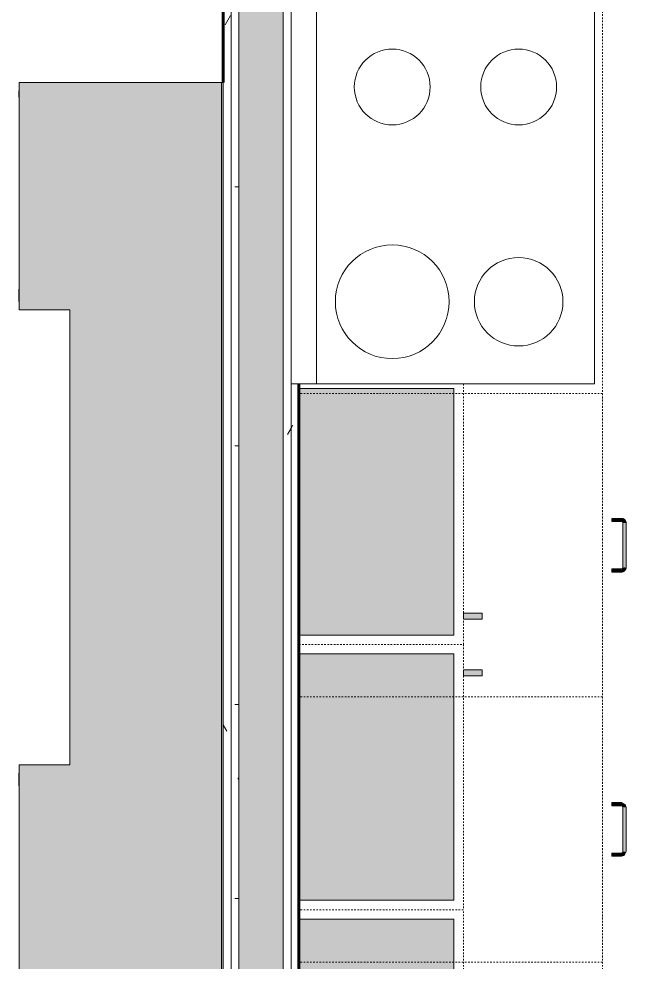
# Model space of a CAD drawing. Header units: inches. Extents: x -4169 to -1846, y 9706 to 12377.
# Drawn here: x -2935.5 to -2887.4, y 11330.7 to 11405.3 of the extents above; entities that cross this region are included whole.
import ezdxf

# ---------------------------------------------------------------- set-up
doc = ezdxf.new("R2010")
doc.units = ezdxf.units.IN
doc.header["$MEASUREMENT"] = 0
doc.linetypes.add('Dash', pattern=[0.25, 0.125, -0.125])
for name, color, linetype, lineweight in [('0-1', 7, 'Continuous', 5), ('0-2', 7, 'Continuous', 18), ('A-WALL', 113, 'Continuous', 18), ('A-WALL-PATT-4', 111, 'Continuous', 9), ('I-FURN-1', 250, 'Continuous', 9), ('I-FURN-3', 55, 'Continuous', 9), ('I-WALL-3', 2, 'Continuous', 60), ('Q-CASE', 31, 'Continuous', 9), ('Q-CASE-1', 9, 'Continuous', 9), ('Q-CASE-3', 250, 'Continuous', 9), ('Q-CASE-4', 250, 'Dash', 9), ('Q-CASE-HDLN-1', 250, 'Dash', 9), ('Q-CASE-HDLN-2', 31, 'Continuous', 9), ('Q-SPCQ-1', 250, 'Continuous', 9)]:
    doc.layers.add(name, color=color, linetype=linetype, lineweight=lineweight)
pattern_1 = [(0, (0, 0), (20.48, 5.12), [0.845, -14.515, 0.845, -14.515, -81.92]), (0, (0, 0), (20.48, 5.12), [-30.72, 0.845, -29.875, 0.845, -14.515, -35.84]), (0, (0, 0), (20.48, 5.12), [-76.8, 0.845, -9.395, 0.845, -24.755]), (120, (7.68, 2.56), (-14.67405, 15.1762003), [0.845, -14.515, 0.845, -14.515, -81.92]), (120, (7.68, 2.56), (-14.67405, 15.1762003), [-30.72, 0.845, -29.875, 0.845, -14.515, -35.84]), (120, (7.68, 2.56), (-14.67405, 15.1762003), [-76.8, 0.845, -9.395, 0.845, -24.755]), (240, (10.24, 12.8), (-5.80595, -20.2962003), [0.845, -14.515, 0.845, -14.515, -81.92]), (240, (10.24, 12.8), (-5.80595, -20.2962003), [-30.72, 0.845, -29.875, 0.845, -14.515, -35.84]), (240, (10.24, 12.8), (-5.80595, -20.2962003), [-76.8, 0.845, -9.395, 0.845, -24.755])]

# ---------------------------------------------------------------- blocks, each defined once
blk = doc.blocks.new('Entertainment_Center_14771 - Entertainment_Center_14771-1372851-ENLARGED RCP - 2ND FLOOR PLAN')
at = {"layer": 'I-FURN-3'}
for points in [[(-36, 10), (-36, -6), (36, -6), (36, 10), (18, 10), (18, 6), (-18, 6), (-18, 10), (-35, 10)], [(-35.339, 10.031), (-35.311, 10), (-34.85, 10), (-34.85, 10.031), (-35.313, 10.031)], [(-19.657, 10.032), (-19.657, 10), (-18.663, 10), (-18.663, 10.032), (-19, 10.032)], [(18.663, 10.032), (18.663, 10), (19.657, 10), (19.657, 10.032), (19, 10.032)], [(34.85, 10), (35.339, 10), (35.313, 10.031), (34.85, 10.031)], [(-36, -6.125), (36, -6.125), (36, -6), (-36, -6)]]:
    blk.add_hatch(color=256, dxfattribs=at).paths.add_polyline_path(points, flags=0)
at = {"layer": 'I-FURN-1'}
for p, q in [((-36, -6), (-36, 10)), ((-36, 10), (-18, 10)), ((-35.339, 10), (-35.339, 10.031)), ((-35.339, 10.031), (-34.85, 10.031)), ((-34.85, 10.031), (-34.85, 10)), ((-19.657, 10), (-19.657, 10.032)), ((-19.657, 10.032), (-18.663, 10.032)), ((-18.663, 10.032), (-18.663, 10)), ((-18, 10), (-18, 6)), ((18, 6), (18, 10)), ((18, 10), (36, 10)), ((18.663, 10.032), (19.657, 10.032)), ((18.663, 10), (18.663, 10.032)), ((19.657, 10.032), (19.657, 10)), ((34.85, 10), (34.85, 10.031)), ((34.85, 10.031), (35.339, 10.031)), ((35.339, 10.031), (35.339, 10)), ((36, 10), (36, -6)), ((-18, 6), (18, 6)), ((36, -6), (-36, -6)), ((-36, -6.125), (-36, -6)), ((36, -6), (-36, -6)), ((-36, -6.125), (36, -6.125)), ((36, -6.125), (36, -6))]:
    blk.add_line(p, q, dxfattribs=at)
blk = doc.blocks.new('Range - 24_ x 30_-2320547-ENLARGED RCP - 2ND FLOOR PLAN')
at = {"layer": 'Q-SPCQ-1'}
for p, q in [((30, 24), (0, 24)), ((0, 24), (0, 0)), ((30, 0), (30, 24)), ((0, 22), (30, 22)), ((0, 0), (30, 0))]:
    blk.add_line(p, q, dxfattribs=at)
for centre, radius, start, end in [((6.5, 16), 4.5, 360, 180), ((23.5, 16), 3, 360, 180), ((6.5, 16), 4.5, 180, 360), ((23.5, 16), 3, 180, 0), ((6.5, 6), 3.5, 360, 180), ((23.5, 6), 3, 360, 180), ((6.5, 6), 3.5, 180, 0), ((23.5, 6), 3, 180, 360)]:
    blk.add_arc(centre, radius, start, end, dxfattribs=at)
blk = doc.blocks.new('OD_CW_Countertop - OD_CW_Countertop-2380507-ENLARGED RCP - 2ND FLOOR PLAN')
at = {"layer": 'Q-CASE-HDLN-1'}
for p, q in [((0.738, -24), (0.738, 0)), ((0.738, 0), (130.706, 0))]:
    blk.add_line(p, q, dxfattribs=at)
blk = doc.blocks.new('Drawer_Base_Cabinet_3_drawer_12205 - 24_-2349166-ENLARGED RCP - 2ND FLOOR PLAN')
at = {"layer": 'Q-CASE'}
for points in [[(-1.383, -24.75), (-1.371, -25.5), (-1.142, -25.5), (-1.154, -24.75), (-1.371, -24.75)], [(2.617, -25.5), (2.858, -25.5), (2.846, -24.75), (2.617, -24.75)], [(-1.351, -25.5), (-1.31, -25.687), (-1.277, -25.765), (-1.125, -25.828), (-1.012, -25.812), (-1.032, -25.642), (-1.2, -25.5), (-1.325, -25.5)], [(-1.154, -25.5), (-1.062, -25.611), (-1.025, -25.629), (-1.142, -25.512)], [(-1.012, -25.625), (-1.012, -25.875), (2.488, -25.858), (2.488, -25.625), (2.229, -25.625)], [(2.488, -25.75), (2.488, -25.838), (2.641, -25.811), (2.76, -25.747), (2.816, -25.613), (2.8, -25.5), (2.649, -25.5), (2.488, -25.687), (2.488, -25.718)], [(2.488, -25.642), (2.599, -25.55), (2.617, -25.512), (2.5, -25.629)]]:
    blk.add_hatch(color=256, dxfattribs=at).paths.add_polyline_path(points, flags=0)
at = {"layer": 'Q-CASE-HDLN-1'}
for p, q in [((12.738, 0), (-11.262, 0)), ((-11.262, -24), (-11.262, 0)), ((12.738, -24), (12.738, 0)), ((12.738, -24), (-11.262, -24))]:
    blk.add_line(p, q, dxfattribs=at)
at = {"layer": 'Q-CASE-HDLN-2'}
for p, q in [((-1.387, -25.5), (-1.387, -24.75)), ((-1.387, -24.75), (-1.383, -24.75)), ((-1.137, -24.75), (-1.387, -24.75)), ((-1.387, -25.5), (-1.387, -24.75)), ((-1.387, -24.75), (-1.383, -24.75)), ((-1.383, -24.75), (-1.387, -24.75)), ((-1.387, -25.5), (-1.387, -24.75)), ((-1.387, -24.75), (-1.383, -24.75)), ((-1.383, -24.75), (-1.387, -24.75)), ((-1.142, -24.75), (-1.137, -24.75)), ((-1.142, -24.75), (-1.137, -24.75)), ((-1.137, -24.75), (-1.142, -24.75)), ((-1.142, -24.75), (-1.137, -24.75)), ((-1.137, -24.75), (-1.142, -24.75)), ((-1.137, -24.75), (-1.137, -25.5)), ((-1.137, -24.75), (-1.137, -25.5)), ((-1.137, -24.75), (-1.137, -25.5)), ((2.613, -25.5), (2.613, -24.75)), ((2.863, -24.75), (2.613, -24.75)), ((2.613, -24.75), (2.617, -24.75)), ((2.613, -25.5), (2.613, -24.75)), ((2.617, -24.75), (2.613, -24.75)), ((2.613, -24.75), (2.617, -24.75)), ((2.613, -25.5), (2.613, -24.75)), ((2.617, -24.75), (2.613, -24.75)), ((2.613, -24.75), (2.617, -24.75)), ((2.858, -24.75), (2.863, -24.75)), ((2.863, -24.75), (2.858, -24.75)), ((2.858, -24.75), (2.863, -24.75)), ((2.863, -24.75), (2.858, -24.75)), ((2.858, -24.75), (2.863, -24.75)), ((2.863, -24.75), (2.863, -25.5)), ((2.863, -24.75), (2.863, -25.5)), ((2.863, -24.75), (2.863, -25.5)), ((-1.012, -25.625), (2.488, -25.625)), ((2.488, -25.875), (-1.012, -25.875))]:
    blk.add_line(p, q, dxfattribs=at)
at = {"layer": 'Q-CASE-HDLN-2', "flags": 128}
for points in [[(-1.012, -25.875), (-1.027, -25.875), (-1.042, -25.874), (-1.057, -25.872), (-1.072, -25.87), (-1.087, -25.868), (-1.101, -25.864), (-1.116, -25.86), (-1.13, -25.856), (-1.144, -25.851), (-1.158, -25.845), (-1.172, -25.839), (-1.185, -25.833), (-1.199, -25.825), (-1.211, -25.818), (-1.224, -25.81), (-1.236, -25.801), (-1.248, -25.792), (-1.26, -25.782), (-1.271, -25.772), (-1.281, -25.761), (-1.292, -25.75), (-1.301, -25.739), (-1.311, -25.727), (-1.319, -25.715), (-1.328, -25.703), (-1.336, -25.69), (-1.343, -25.677), (-1.35, -25.663), (-1.356, -25.65), (-1.362, -25.636), (-1.367, -25.622), (-1.372, -25.608), (-1.376, -25.593), (-1.379, -25.578), (-1.382, -25.564), (-1.384, -25.549), (-1.386, -25.534), (-1.387, -25.519), (-1.387, -25.504), (-1.387, -25.5)], [(-1.292, -25.75), (-1.301, -25.739), (-1.311, -25.727), (-1.319, -25.715), (-1.328, -25.703), (-1.336, -25.69), (-1.343, -25.677), (-1.35, -25.663), (-1.356, -25.65), (-1.362, -25.636), (-1.367, -25.622), (-1.372, -25.608), (-1.376, -25.593), (-1.379, -25.578), (-1.382, -25.564), (-1.384, -25.549), (-1.386, -25.534), (-1.387, -25.519), (-1.387, -25.504), (-1.387, -25.5)], [(-1.292, -25.75), (-1.301, -25.739), (-1.311, -25.727), (-1.319, -25.715), (-1.328, -25.703), (-1.336, -25.69), (-1.343, -25.677), (-1.35, -25.663), (-1.356, -25.65), (-1.362, -25.636), (-1.367, -25.622), (-1.372, -25.608), (-1.376, -25.593), (-1.379, -25.578), (-1.382, -25.564), (-1.384, -25.549), (-1.386, -25.534), (-1.387, -25.519), (-1.387, -25.504), (-1.387, -25.5)], [(-1.012, -25.875), (-1.027, -25.875), (-1.042, -25.874), (-1.057, -25.872), (-1.072, -25.87), (-1.087, -25.868), (-1.101, -25.864), (-1.116, -25.86), (-1.13, -25.856), (-1.144, -25.851), (-1.158, -25.845), (-1.172, -25.839), (-1.185, -25.833), (-1.199, -25.825), (-1.211, -25.818), (-1.224, -25.81), (-1.236, -25.801), (-1.248, -25.792), (-1.26, -25.782), (-1.271, -25.772)], [(-1.012, -25.875), (-1.027, -25.875), (-1.042, -25.874), (-1.057, -25.872), (-1.072, -25.87), (-1.087, -25.868), (-1.101, -25.864), (-1.116, -25.86), (-1.13, -25.856), (-1.144, -25.851), (-1.158, -25.845), (-1.172, -25.839), (-1.185, -25.833), (-1.199, -25.825), (-1.211, -25.818), (-1.224, -25.81), (-1.236, -25.801), (-1.248, -25.792), (-1.26, -25.782), (-1.271, -25.772)], [(-1.137, -25.5), (-1.137, -25.505), (-1.137, -25.51), (-1.136, -25.515), (-1.136, -25.52), (-1.135, -25.525), (-1.134, -25.53), (-1.132, -25.535), (-1.131, -25.539), (-1.129, -25.544), (-1.127, -25.549), (-1.125, -25.553), (-1.123, -25.558), (-1.121, -25.562), (-1.118, -25.566), (-1.115, -25.571), (-1.113, -25.575), (-1.109, -25.579), (-1.106, -25.582), (-1.103, -25.586), (-1.099, -25.59), (-1.096, -25.593), (-1.092, -25.596), (-1.088, -25.599), (-1.084, -25.602), (-1.08, -25.605), (-1.076, -25.608), (-1.071, -25.61), (-1.067, -25.613), (-1.062, -25.615), (-1.058, -25.617), (-1.053, -25.618), (-1.048, -25.62), (-1.043, -25.621), (-1.038, -25.622), (-1.034, -25.623), (-1.029, -25.624), (-1.024, -25.624), (-1.019, -25.625), (-1.014, -25.625), (-1.012, -25.625)], [(-1.137, -25.5), (-1.137, -25.505), (-1.137, -25.51)], [(-1.137, -25.5), (-1.137, -25.505), (-1.137, -25.51)], [(-1.024, -25.624), (-1.019, -25.625), (-1.014, -25.625)], [(-1.024, -25.624), (-1.019, -25.625), (-1.014, -25.625)], [(2.863, -25.5), (2.862, -25.515), (2.862, -25.53), (2.86, -25.545), (2.858, -25.56), (2.855, -25.575), (2.852, -25.589), (2.848, -25.604), (2.844, -25.618), (2.839, -25.632), (2.833, -25.646), (2.827, -25.66), (2.82, -25.673), (2.813, -25.686), (2.805, -25.699), (2.797, -25.712), (2.788, -25.724), (2.779, -25.736), (2.77, -25.747), (2.76, -25.758), (2.749, -25.769), (2.738, -25.779), (2.727, -25.789), (2.715, -25.798), (2.703, -25.807), (2.69, -25.816), (2.678, -25.823), (2.664, -25.831), (2.651, -25.838), (2.637, -25.844), (2.624, -25.85), (2.61, -25.855), (2.595, -25.859), (2.581, -25.863), (2.566, -25.867), (2.551, -25.87), (2.537, -25.872), (2.522, -25.873), (2.507, -25.875), (2.492, -25.875), (2.488, -25.875)], [(2.488, -25.625), (2.493, -25.625), (2.498, -25.625), (2.503, -25.624), (2.508, -25.623), (2.513, -25.623), (2.517, -25.621), (2.522, -25.62), (2.527, -25.619), (2.532, -25.617), (2.536, -25.615), (2.541, -25.613), (2.545, -25.611), (2.55, -25.608), (2.554, -25.606), (2.558, -25.603), (2.562, -25.6), (2.566, -25.597), (2.57, -25.594), (2.574, -25.591), (2.577, -25.587), (2.581, -25.583), (2.584, -25.58), (2.587, -25.576), (2.59, -25.572), (2.593, -25.568), (2.596, -25.563), (2.598, -25.559), (2.6, -25.554), (2.602, -25.55), (2.604, -25.545), (2.606, -25.541), (2.607, -25.536), (2.609, -25.531), (2.61, -25.526), (2.611, -25.521), (2.612, -25.516), (2.612, -25.511), (2.613, -25.506), (2.613, -25.501), (2.613, -25.5)], [(2.488, -25.625), (2.493, -25.625), (2.498, -25.625)], [(2.488, -25.625), (2.493, -25.625), (2.498, -25.625)], [(2.738, -25.779), (2.727, -25.789), (2.715, -25.798), (2.703, -25.807), (2.69, -25.816), (2.678, -25.823), (2.664, -25.831), (2.651, -25.838), (2.637, -25.844), (2.624, -25.85), (2.61, -25.855), (2.595, -25.859), (2.581, -25.863), (2.566, -25.867), (2.551, -25.87), (2.537, -25.872), (2.522, -25.873), (2.507, -25.875), (2.492, -25.875), (2.488, -25.875)], [(2.738, -25.779), (2.727, -25.789), (2.715, -25.798), (2.703, -25.807), (2.69, -25.816), (2.678, -25.823), (2.664, -25.831), (2.651, -25.838), (2.637, -25.844), (2.624, -25.85), (2.61, -25.855), (2.595, -25.859), (2.581, -25.863), (2.566, -25.867), (2.551, -25.87), (2.537, -25.872), (2.522, -25.873), (2.507, -25.875), (2.492, -25.875), (2.488, -25.875)], [(2.612, -25.511), (2.613, -25.506), (2.613, -25.501), (2.613, -25.5)], [(2.612, -25.511), (2.613, -25.506), (2.613, -25.501), (2.613, -25.5)], [(2.863, -25.5), (2.862, -25.515), (2.862, -25.53), (2.86, -25.545), (2.858, -25.56), (2.855, -25.575), (2.852, -25.589), (2.848, -25.604), (2.844, -25.618), (2.839, -25.632), (2.833, -25.646), (2.827, -25.66), (2.82, -25.673), (2.813, -25.686), (2.805, -25.699), (2.797, -25.712), (2.788, -25.724), (2.779, -25.736), (2.77, -25.747), (2.76, -25.758)], [(2.863, -25.5), (2.862, -25.515), (2.862, -25.53), (2.86, -25.545), (2.858, -25.56), (2.855, -25.575), (2.852, -25.589), (2.848, -25.604), (2.844, -25.618), (2.839, -25.632), (2.833, -25.646), (2.827, -25.66), (2.82, -25.673), (2.813, -25.686), (2.805, -25.699), (2.797, -25.712), (2.788, -25.724), (2.779, -25.736), (2.77, -25.747), (2.76, -25.758)]]:
    blk.add_lwpolyline(points, dxfattribs=at)
blk = doc.blocks.new('Drawer_Base_Cabinet_3_drawer_12205 - 21_-V26-ENLARGED RCP - 2ND FLOOR PLAN')
at = {"layer": 'Q-CASE'}
for points in [[(-1.383, -24.75), (-1.371, -25.5), (-1.142, -25.5), (-1.154, -24.75), (-1.371, -24.75)], [(2.617, -24.75), (2.629, -25.5), (2.858, -25.5), (2.846, -24.75), (2.629, -24.75)], [(-1.351, -25.5), (-1.31, -25.687), (-1.277, -25.765), (-1.125, -25.828), (-1.012, -25.812), (-1.032, -25.642), (-1.2, -25.5), (-1.325, -25.5)], [(-1.154, -25.5), (-1.062, -25.611), (-1.025, -25.629), (-1.142, -25.512)], [(-1.012, -25.625), (-1.012, -25.875), (2.488, -25.858), (2.488, -25.625), (0.441, -25.625)], [(2.488, -25.75), (2.488, -25.838), (2.641, -25.811), (2.76, -25.747), (2.816, -25.613), (2.8, -25.5), (2.649, -25.5), (2.488, -25.687), (2.488, -25.718)], [(2.488, -25.642), (2.599, -25.55), (2.617, -25.512), (2.5, -25.629)]]:
    blk.add_hatch(color=256, dxfattribs=at).paths.add_polyline_path(points, flags=0)
at = {"layer": 'Q-CASE-HDLN-1'}
for p, q in [((11.238, 0), (-9.762, 0)), ((-9.762, -24), (-9.762, 0)), ((11.238, -24), (11.238, 0)), ((11.238, -24), (-9.762, -24))]:
    blk.add_line(p, q, dxfattribs=at)
at = {"layer": 'Q-CASE-HDLN-2'}
for p, q in [((-1.387, -25.5), (-1.387, -24.75)), ((-1.387, -24.75), (-1.383, -24.75)), ((-1.137, -24.75), (-1.387, -24.75)), ((-1.387, -25.5), (-1.387, -24.75)), ((-1.387, -24.75), (-1.383, -24.75)), ((-1.383, -24.75), (-1.387, -24.75)), ((-1.387, -25.5), (-1.387, -24.75)), ((-1.387, -24.75), (-1.383, -24.75)), ((-1.383, -24.75), (-1.387, -24.75)), ((-1.142, -24.75), (-1.137, -24.75)), ((-1.142, -24.75), (-1.137, -24.75)), ((-1.137, -24.75), (-1.142, -24.75)), ((-1.142, -24.75), (-1.137, -24.75)), ((-1.137, -24.75), (-1.142, -24.75)), ((-1.137, -24.75), (-1.137, -25.5)), ((-1.137, -24.75), (-1.137, -25.5)), ((-1.137, -24.75), (-1.137, -25.5)), ((2.613, -25.5), (2.613, -24.75)), ((2.863, -24.75), (2.613, -24.75)), ((2.613, -24.75), (2.617, -24.75)), ((2.613, -25.5), (2.613, -24.75)), ((2.617, -24.75), (2.613, -24.75)), ((2.613, -24.75), (2.617, -24.75)), ((2.613, -25.5), (2.613, -24.75)), ((2.617, -24.75), (2.613, -24.75)), ((2.613, -24.75), (2.617, -24.75)), ((2.858, -24.75), (2.863, -24.75)), ((2.863, -24.75), (2.858, -24.75)), ((2.858, -24.75), (2.863, -24.75)), ((2.863, -24.75), (2.858, -24.75)), ((2.858, -24.75), (2.863, -24.75)), ((2.863, -24.75), (2.863, -25.5)), ((2.863, -24.75), (2.863, -25.5)), ((2.863, -24.75), (2.863, -25.5)), ((-1.313, -25.724), (-1.387, -25.5)), ((-1.313, -25.724), (-1.387, -25.5)), ((-1.137, -25.5), (-1.117, -25.537)), ((-1.137, -25.5), (-1.117, -25.537)), ((-1.012, -25.875), (-1.101, -25.831)), ((-1.012, -25.875), (-1.101, -25.831)), ((-1.012, -25.625), (2.488, -25.625)), ((2.488, -25.875), (-1.012, -25.875)), ((2.488, -25.625), (2.525, -25.605)), ((2.488, -25.625), (2.525, -25.605)), ((2.711, -25.801), (2.488, -25.875)), ((2.711, -25.801), (2.488, -25.875)), ((2.863, -25.5), (2.818, -25.588)), ((2.863, -25.5), (2.818, -25.588))]:
    blk.add_line(p, q, dxfattribs=at)
at = {"layer": 'Q-CASE-HDLN-2', "flags": 128}
for points in [[(-1.012, -25.875), (-1.313, -25.724), (-1.387, -25.5)], [(-1.137, -25.5), (-1.08, -25.605), (-1.012, -25.625)], [(2.863, -25.5), (2.711, -25.801), (2.488, -25.875)], [(2.488, -25.625), (2.593, -25.568), (2.613, -25.5)]]:
    blk.add_lwpolyline(points, dxfattribs=at)
blk = doc.blocks.new('300 Series Wall Hung Cabinet_301 - 21_-2351003-ENLARGED RCP - 2ND FLOOR PLAN')
at = {"layer": 'Q-CASE-1'}
for points in [[(-8.5, 13.188), (-8.012, 13.188), (-8.012, 14.687), (-8.5, 14.687)], [(-9.75, 0.187), (9.75, 0.187), (9.75, 12.438), (-9.75, 12.438), (-9.75, 8.405)]]:
    blk.add_hatch(color=256, dxfattribs=at).paths.add_polyline_path(points, flags=0)
at = {"layer": 'Q-CASE-3'}
for p, q in [((-8.012, 14.687), (-8.5, 14.687)), ((-8.5, 14.687), (-8.5, 13.188)), ((-8.012, 13.188), (-8.012, 14.687)), ((-8.5, 13.188), (-8.012, 13.188)), ((-9.75, 0.187), (-9.75, 12.438)), ((-9.75, 12.438), (9.75, 12.438)), ((9.75, 12.438), (9.75, 0.187))]:
    blk.add_line(p, q, dxfattribs=at)
at = {"layer": 'Q-CASE-4'}
for p, q in [((-10.5, 0.187), (-10.5, 13.188)), ((-10.5, 13.188), (10.5, 13.188)), ((10.5, 13.188), (10.5, 0.187))]:
    blk.add_line(p, q, dxfattribs=at)
blk = doc.blocks.new('300 Series Wall Hung Cabinet_301 - 21_-V40-ENLARGED RCP - 2ND FLOOR PLAN')
at = {"layer": 'Q-CASE-1'}
for points in [[(-9.75, -12.438), (9.75, -12.438), (9.75, -0.188), (-9.75, -0.188)], [(-8.5, -14.687), (-8.012, -14.687), (-8.012, -13.188), (-8.5, -13.188)]]:
    blk.add_hatch(color=256, dxfattribs=at).paths.add_polyline_path(points, flags=0)
at = {"layer": 'Q-CASE-3'}
for p, q in [((-9.75, -12.438), (-9.75, -0.188)), ((9.75, -0.188), (9.75, -12.438)), ((9.75, -12.438), (-9.75, -12.438)), ((-8.012, -13.188), (-8.5, -13.188)), ((-8.5, -13.188), (-8.5, -14.687)), ((-8.012, -14.687), (-8.012, -13.188)), ((-8.5, -14.687), (-8.012, -14.687))]:
    blk.add_line(p, q, dxfattribs=at)
at = {"layer": 'Q-CASE-4'}
for p, q in [((-10.5, -0.188), (-10.5, -13.188)), ((-10.5, -13.188), (10.128, -13.188))]:
    blk.add_line(p, q, dxfattribs=at)
blk = doc.blocks.new('300 Series Wall Hung Cabinet_301 - 21_-2351527-ENLARGED RCP - 2ND FLOOR PLAN')
at = {"layer": 'Q-CASE-1'}
for points in [[(9.75, -0.188), (-9.75, -0.188), (-9.75, -12.438), (9.75, -12.438), (9.75, -8.405)], [(-8.012, -13.188), (-8.5, -13.188), (-8.5, -14.687), (-8.012, -14.687)]]:
    blk.add_hatch(color=256, dxfattribs=at).paths.add_polyline_path(points, flags=0)
at = {"layer": 'Q-CASE-3'}
for p, q in [((-9.75, -12.438), (-9.75, -0.188)), ((9.75, -0.188), (9.75, -12.438)), ((9.75, -12.438), (-9.75, -12.438)), ((-8.012, -13.188), (-8.5, -13.188)), ((-8.5, -13.188), (-8.5, -14.687)), ((-8.012, -14.687), (-8.012, -13.188)), ((-8.5, -14.687), (-8.012, -14.687))]:
    blk.add_line(p, q, dxfattribs=at)
at = {"layer": 'Q-CASE-4'}
for p, q in [((-10.5, -0.188), (-10.5, -13.188)), ((10.5, -13.188), (10.5, -0.188)), ((-10.5, -13.188), (10.5, -13.188))]:
    blk.add_line(p, q, dxfattribs=at)
blk = doc.blocks.new('CTR - 1st Phase - Unit Layouts_rvt-1-ENLARGED RCP - 2ND FLOOR PLAN')
at = {"layer": '0-2'}
for name, p, rotation in [('OD_CW_Countertop - OD_CW_Countertop-2380507-ENLARGED RCP - 2ND FLOOR PLAN', (-2889.324, 11423.663), 269.9999999999629), ('Range - 24_ x 30_-2320547-ENLARGED RCP - 2ND FLOOR PLAN', (-2889.949, 11376.425), 89.99999999997792), ('Entertainment_Center_14771 - Entertainment_Center_14771-1372851-ENLARGED RCP - 2ND FLOOR PLAN', (-2925.449, 11364.276), 89.9999999999467), ('300 Series Wall Hung Cabinet_301 - 21_-V40-ENLARGED RCP - 2ND FLOOR PLAN', (-2913.511, 11366.297), 90.00000000000608), ('Drawer_Base_Cabinet_3_drawer_12205 - 24_-2349166-ENLARGED RCP - 2ND FLOOR PLAN', (-2913.324, 11362.917), 89.99999999996233), ('300 Series Wall Hung Cabinet_301 - 21_-2351003-ENLARGED RCP - 2ND FLOOR PLAN', (-2913.511, 11345.297), 270.0000000000061), ('Drawer_Base_Cabinet_3_drawer_12205 - 21_-V26-ENLARGED RCP - 2ND FLOOR PLAN', (-2913.324, 11340.417), 89.99999999996233), ('300 Series Wall Hung Cabinet_301 - 21_-2351527-ENLARGED RCP - 2ND FLOOR PLAN', (-2913.511, 11324.297), 90.00000000000608)]:
    blk.add_blockref(name, p, dxfattribs=dict(at, rotation=rotation))

msp = doc.modelspace()

# ---------------------------------------------------------------- hatches: boundary and pattern name
at = {"layer": 'A-WALL-PATT-4'}
h = msp.add_hatch(dxfattribs=at)
h.set_pattern_fill('FP_4', color=256, style=0, pattern_type=2)
h.set_pattern_definition([(161.57, (0.32, 0.32), (-2.560496185, -0.000537386), [0, -18.214, 2.022, 0]), (18.43, (-0.32, 0.32), (-2.560496185, 0.000537386), [0, -18.214, 2.022, 0]), (108.43, (0.32, 0.32), (1.27922091, -6.400876726), [6.07, -14.166]), (71.57, (-0.32, 0.32), (1.27922091, 6.400876726), [6.07, -14.166])])
h.paths.add_polyline_path([(-2914.574, 11255.639), (-2914.574, 11641.239), (-2918.074, 11641.239), (-2918.074, 11255.639)], flags=0)
h = msp.add_hatch(dxfattribs=at)
h.set_pattern_fill('FP_1', color=256, style=0, pattern_type=2)
h.set_pattern_definition(pattern_1)
h.paths.add_polyline_path([(-2918.074, 11255.639), (-2918.074, 11640.614), (-2918.699, 11640.614), (-2918.699, 11255.639)], flags=0)
h = msp.add_hatch(dxfattribs=at)
h.set_pattern_fill('FP_1', color=256, style=0, pattern_type=2)
h.set_pattern_definition(pattern_1)
h.paths.add_polyline_path([(-2913.949, 11255.639), (-2913.949, 11447.863), (-2914.574, 11447.863), (-2914.574, 11255.639)], flags=0)
h.paths.add_polyline_path([(-2913.949, 11451.363), (-2913.949, 11640.614), (-2914.574, 11640.614), (-2914.574, 11451.363), (-2914.267, 11451.363)], flags=0)
h = msp.add_hatch(dxfattribs=at)
h.set_pattern_fill('FP_1', color=256, style=0, pattern_type=2)
h.set_pattern_definition(pattern_1)
h.paths.add_polyline_path([(-2918.699, 11255.639), (-2918.699, 11517.614), (-2919.324, 11517.614), (-2919.324, 11255.639)], flags=0)
h.paths.add_polyline_path([(-2918.699, 11522.364), (-2918.699, 11639.989), (-2919.324, 11639.989), (-2919.324, 11522.364)], flags=0)
h = msp.add_hatch(dxfattribs=at)
h.set_pattern_fill('FP_1', color=256, style=0, pattern_type=2)
h.set_pattern_definition(pattern_1)
h.paths.add_polyline_path([(-2913.324, 11255.639), (-2913.324, 11376.425), (-2913.949, 11376.425), (-2913.949, 11255.639)], flags=0)
h.paths.add_polyline_path([(-2913.949, 11406.425), (-2913.324, 11406.425), (-2913.324, 11447.863), (-2913.949, 11447.863), (-2913.949, 11422.613)], flags=0)
h.paths.add_polyline_path([(-2913.949, 11451.363), (-2913.324, 11451.363), (-2913.324, 11639.989), (-2913.949, 11639.989), (-2913.949, 11475.742)], flags=0)

# ---------------------------------------------------------------- linework, layer by layer
at = {"layer": 'A-WALL'}
for p, q in [((-2918.074, 11641.239), (-2918.074, 11255.639)), ((-2914.574, 11641.239), (-2914.574, 11255.639)), ((-2918.699, 11640.614), (-2918.699, 11255.639)), ((-2913.949, 11376.425), (-2913.949, 11255.639))]:
    msp.add_line(p, q, dxfattribs=at)
at = {"layer": 'I-WALL-3'}
for p, q in [((-2919.324, 11400.276), (-2919.324, 11639.989)), ((-2913.324, 11376.425), (-2913.324, 11255.639))]:
    msp.add_line(p, q, dxfattribs=at)

# ---------------------------------------------------------------- block references
at = {"layer": '0-1'}
msp.add_blockref('CTR - 1st Phase - Unit Layouts_rvt-1-ENLARGED RCP - 2ND FLOOR PLAN', (0, 0), dxfattribs=at)

doc.saveas('drawing.dxf')
